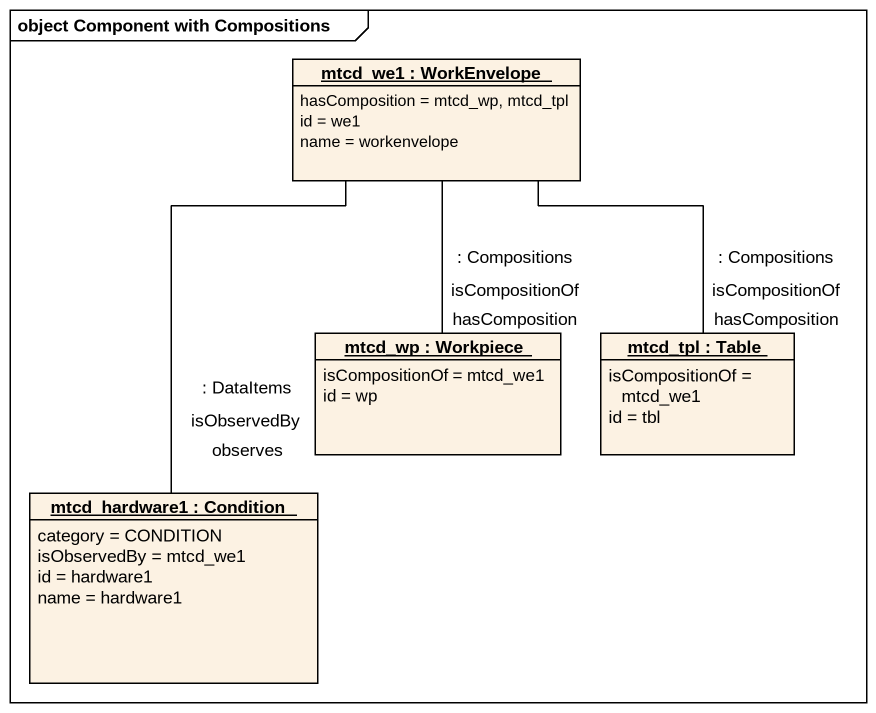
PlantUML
@startuml
mainframe object Component with Compositions
hide circle
hide empty members
object "mtcd_we1 : WorkEnvelope" as mtcd_we1 {
  hasComposition = mtcd_wp, mtcd_tpl
  id = we1
  name = workenvelope
}
object "mtcd_wp : Workpiece" as mtcd_wp {
  isCompositionOf = mtcd_we1
  id = wp
}
object "mtcd_tpl : Table" as mtcd_tpl {
  isCompositionOf = mtcd_we1
  id = tbl
}
object "mtcd_hardware1 : Condition" as mtcd_hardware1 {
  category = CONDITION
  isObservedBy = mtcd_we1
  id = hardware1
  name = hardware1
}
mtcd_we1 -- mtcd_wp : : Compositions\nisCompositionOf\nhasComposition
mtcd_we1 -- mtcd_tpl : : Compositions\nisCompositionOf\nhasComposition
mtcd_we1 -- mtcd_hardware1 : : DataItems\nisObservedBy\nobserves
@enduml
